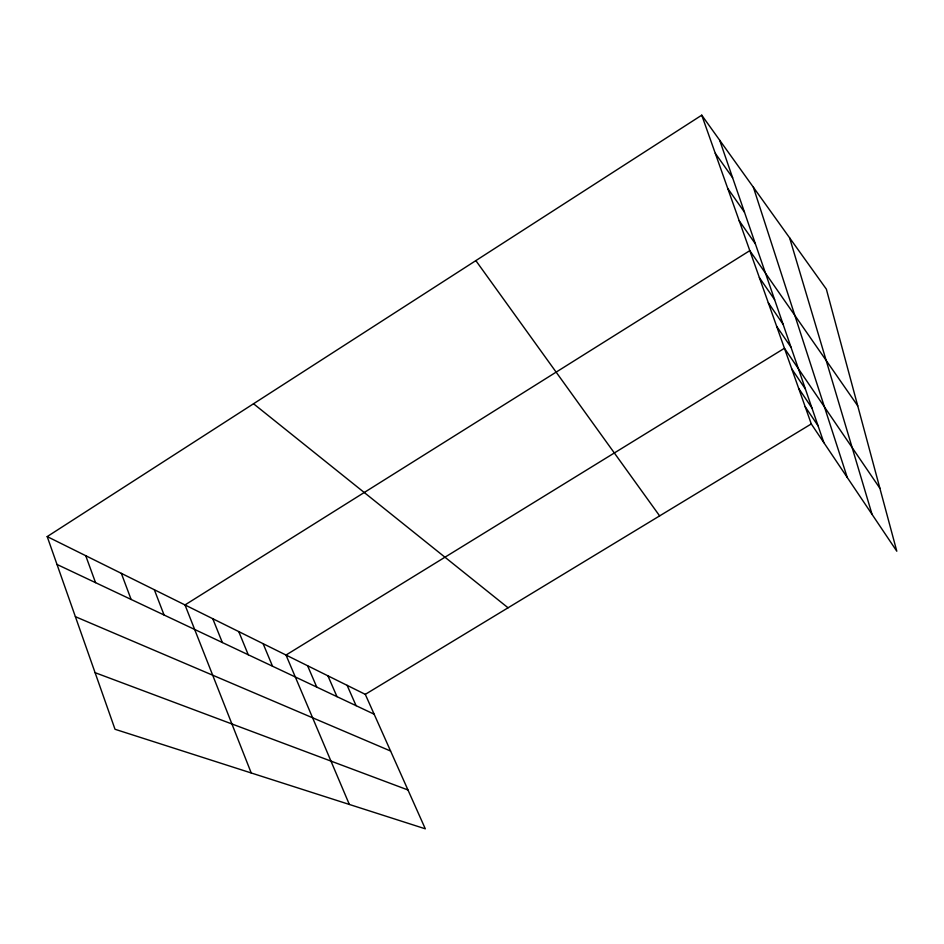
<?xml version="1.0" encoding="UTF-8"?>
<svg xmlns="http://www.w3.org/2000/svg" width="944" height="944" viewBox="0 0 944 944"><rect width="100%" height="100%" fill="white"/><g stroke="black" fill="none" stroke-linecap="round" stroke-linejoin="round"><path stroke-width="1.42" d="M47.2 536.593L365.293 694.359L425.307 828.82L115.015 729.275L47.2 536.593L701.746 115.18L826.354 289.135L896.8 551.202L811.285 423.939L701.746 115.18M365.293 694.359L811.285 423.939M95.096 672.671L407.973 789.975M75.39 616.68L390.58 751.023M57.006 564.453L374.154 714.207M253.523 403.749L508.061 607.794M475.847 260.615L659.632 515.884M715.281 153.329L732.603 177.72M727.718 188.387L744.462 212.152M739.187 220.731L755.401 243.882M857.73 405.837L749.807 250.644L185 604.939L251.234 772.983M759.377 277.619L774.599 299.637M768.298 302.764L783.083 324.264M776.629 326.27L791.013 347.262M879.879 488.26L784.44 348.277L286.008 655.042L349.339 804.453M791.768 368.939L805.374 388.975M798.659 388.362L811.911 407.95M805.161 406.663L818.07 425.827M347.121 685.344L356.089 705.675M327.91 675.821L336.984 696.66M307.579 665.732L316.759 687.114M263.116 643.678L272.521 666.216M238.749 631.595L248.248 654.758M212.766 618.709L222.347 642.534M154.332 589.729L164.067 615.004M121.339 573.362L131.122 599.452M85.727 555.697L95.545 582.649M719.682 140.231L823.876 442.677M753.383 187.254L847.275 477.487M789.609 237.841L872.055 514.374"/></g></svg>
